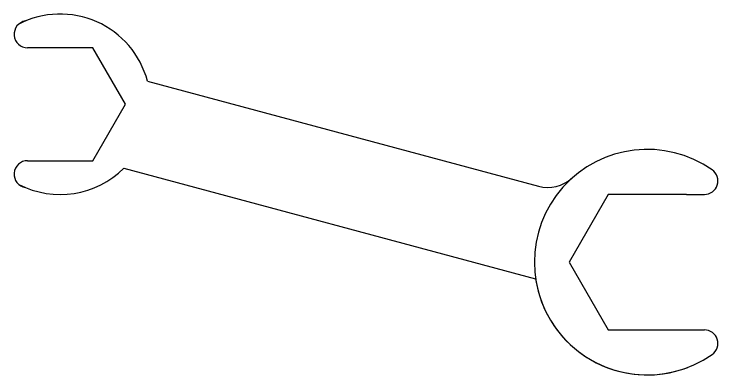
# Model space of a CAD drawing. Header units: millimetres. Extents: x -11614 to -3042, y 13178 to 15416.
# Drawn here: x -4892.7 to -4736.8, y 14632 to 14712 of the extents above; entities that cross this region are included whole.
import ezdxf

# ---------------------------------------------------------------- set-up
doc = ezdxf.new("R2010")
doc.units = ezdxf.units.MM
doc.header["$LTSCALE"] = 0.5

msp = doc.modelspace()

# ---------------------------------------------------------------- linework, layer by layer
at = {"linetype": 'Continuous'}
for p, q in [((-4863.17, 14697.19), (-4776.603, 14673.884)), ((-4868.37, 14677.878), (-4777.22, 14653.338))]:
    msp.add_line(p, q, dxfattribs=at)
at = {"color": 0, "linetype": 'Continuous', "ltscale": 0.5}
for p, q in [((-4743.835, 14672.037), (-4739.846, 14672.037)), ((-4743.835, 14642.037), (-4739.846, 14642.037))]:
    msp.add_line(p, q, dxfattribs=at)
at = {"linetype": 'Continuous'}
msp.add_lwpolyline([(-4889.712, 14679.537), (-4875.278, 14679.537), (-4868.061, 14692.037), (-4875.278, 14704.537), (-4889.712, 14704.537)], dxfattribs=at)
at = {"color": 0, "linetype": 'Continuous', "ltscale": 0.5}
msp.add_lwpolyline([(-4743.835, 14672.037), (-4761.155, 14672.037), (-4769.816, 14657.037), (-4761.155, 14642.037), (-4743.835, 14642.037)], dxfattribs=at)
at = {"linetype": 'Continuous'}
for centre, radius, start, end in [((-4882.495, 14692.037), 20, 14.93151, 117.32064), ((-4889.712, 14707.537), 3, 99.07701, 270), ((-4889.712, 14676.537), 3, 90, 260.92299), ((-4882.495, 14692.037), 20, 242.67936, 314.93151), ((-4752.495, 14657.037), 25, 188.50969, 291.03814)]:
    msp.add_arc(centre, radius, start, end, dxfattribs=at)
at = {"color": 0, "linetype": 'Continuous', "ltscale": 0.5}
for centre, radius, start, end in [((-4752.495, 14657.037), 25, 54.9032, 305.0968), ((-4739.846, 14675.037), 3, 270, 54.9032), ((-4774.523, 14681.609), 8, 254.93151, 311.87578), ((-4739.846, 14639.037), 3, 305.0968, 90)]:
    msp.add_arc(centre, radius, start, end, dxfattribs=at)

doc.saveas('drawing.dxf')
